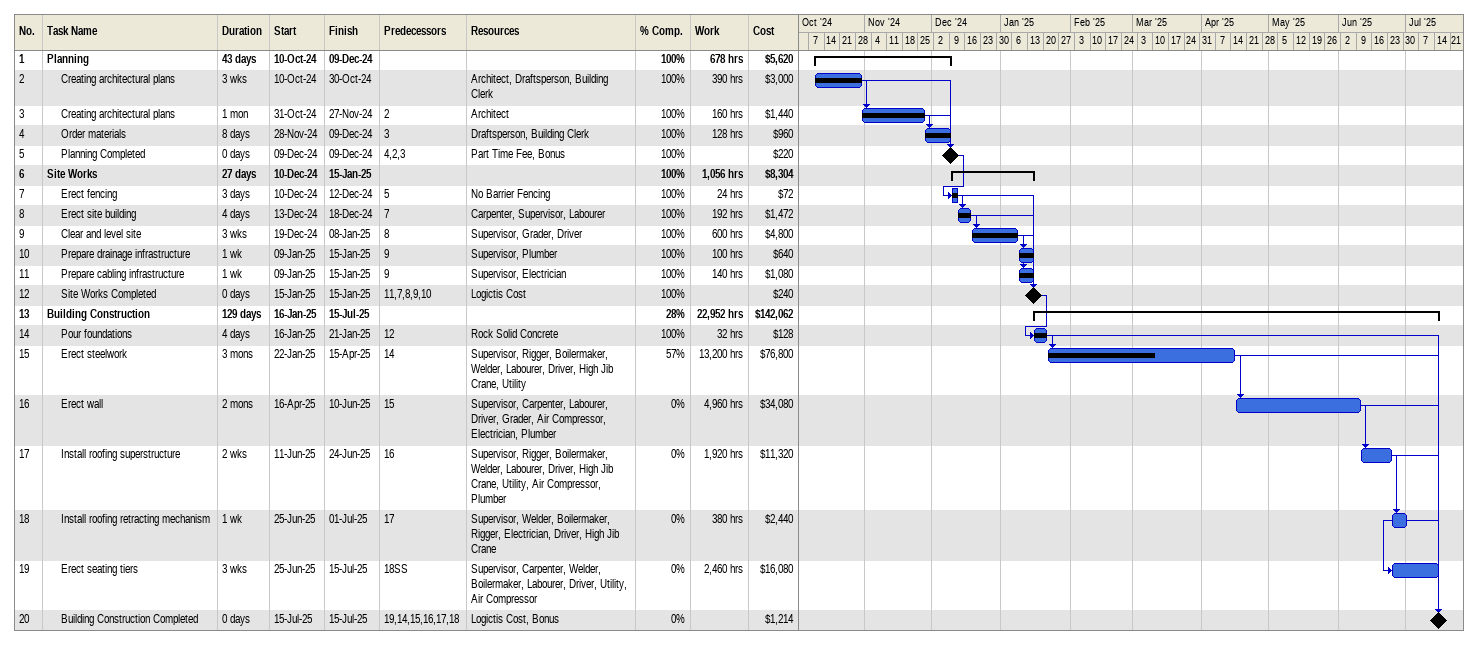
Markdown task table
| ID | Level | Task | Duration | Start | Finish | Predecessors | Resources | % complete | Work (h) | Cost ($) |
|---|---|---|---|---|---|---|---|---|---|---|
| 1 | 1 | **Planning** | 43d | 2024-10-10 | 2024-12-09 |  |  | 100 | 678 | 5620 |
| 2 | 2 | Creating architectural plans | 3w | 2024-10-10 | 2024-10-30 |  | Architect, Draftsperson, Building Clerk | 100 | 390 | 3000 |
| 3 | 2 | Creating architectural plans | 1mo | 2024-10-31 | 2024-11-27 | 2 | Architect | 100 | 160 | 1440 |
| 4 | 2 | Order materials | 8d | 2024-11-28 | 2024-12-09 | 3 | Draftsperson, Building Clerk | 100 | 128 | 960 |
| 5 | 2 | Planning Completed | 0d | 2024-12-09 | 2024-12-09 | 4, 2, 3 | Part Time Fee, Bonus | 100 |  | 220 |
| 6 | 1 | **Site Works** | 27d | 2024-12-10 | 2025-01-15 |  |  | 100 | 1056 | 8304 |
| 7 | 2 | Erect fencing | 3d | 2024-12-10 | 2024-12-12 | 5 | No Barrier Fencing | 100 | 24 | 72 |
| 8 | 2 | Erect site building | 4d | 2024-12-13 | 2024-12-18 | 7 | Carpenter, Supervisor, Labourer | 100 | 192 | 1472 |
| 9 | 2 | Clear and level site | 3w | 2024-12-19 | 2025-01-08 | 8 | Supervisor, Grader, Driver | 100 | 600 | 4800 |
| 10 | 2 | Prepare drainage infrastructure | 1w | 2025-01-09 | 2025-01-15 | 9 | Supervisor, Plumber | 100 | 100 | 640 |
| 11 | 2 | Prepare cabling infrastructure | 1w | 2025-01-09 | 2025-01-15 | 9 | Supervisor, Electrician | 100 | 140 | 1080 |
| 12 | 2 | Site Works Completed | 0d | 2025-01-15 | 2025-01-15 | 11, 7, 8, 9, 10 | Logictis Cost | 100 |  | 240 |
| 13 | 1 | **Building Construction** | 129d | 2025-01-16 | 2025-07-15 |  |  | 28 | 22952 | 142062 |
| 14 | 2 | Pour foundations | 4d | 2025-01-16 | 2025-01-21 | 12 | Rock Solid Concrete | 100 | 32 | 128 |
| 15 | 2 | Erect steelwork | 3mo | 2025-01-22 | 2025-04-15 | 14 | Supervisor, Rigger, Boilermaker, Welder, Labourer, Driver, High Jib Crane, Utility | 57 | 13200 | 76800 |
| 16 | 2 | Erect wall | 2mo | 2025-04-16 | 2025-06-10 | 15 | Supervisor, Carpenter, Labourer, Driver, Grader, Air Compressor, Electrician, Plumber | 0 | 4960 | 34080 |
| 17 | 2 | Install roofing superstructure | 2w | 2025-06-11 | 2025-06-24 | 16 | Supervisor, Rigger, Boilermaker, Welder, Labourer, Driver, High Jib Crane, Utility, Air Compressor, Plumber | 0 | 1920 | 11320 |
| 18 | 2 | Install roofing retracting mechanism | 1w | 2025-06-25 | 2025-07-01 | 17 | Supervisor, Welder, Boilermaker, Rigger, Electrician, Driver, High Jib Crane | 0 | 380 | 2440 |
| 19 | 2 | Erect seating tiers | 3w | 2025-06-25 | 2025-07-15 | 18SS | Supervisor, Carpenter, Welder, Boilermaker, Labourer, Driver, Utility, Air Compressor | 0 | 2460 | 16080 |
| 20 | 2 | Building Construction Completed | 0d | 2025-07-15 | 2025-07-15 | 19, 14, 15, 16, 17, 18 | Logictis Cost, Bonus | 0 |  | 1214 |
